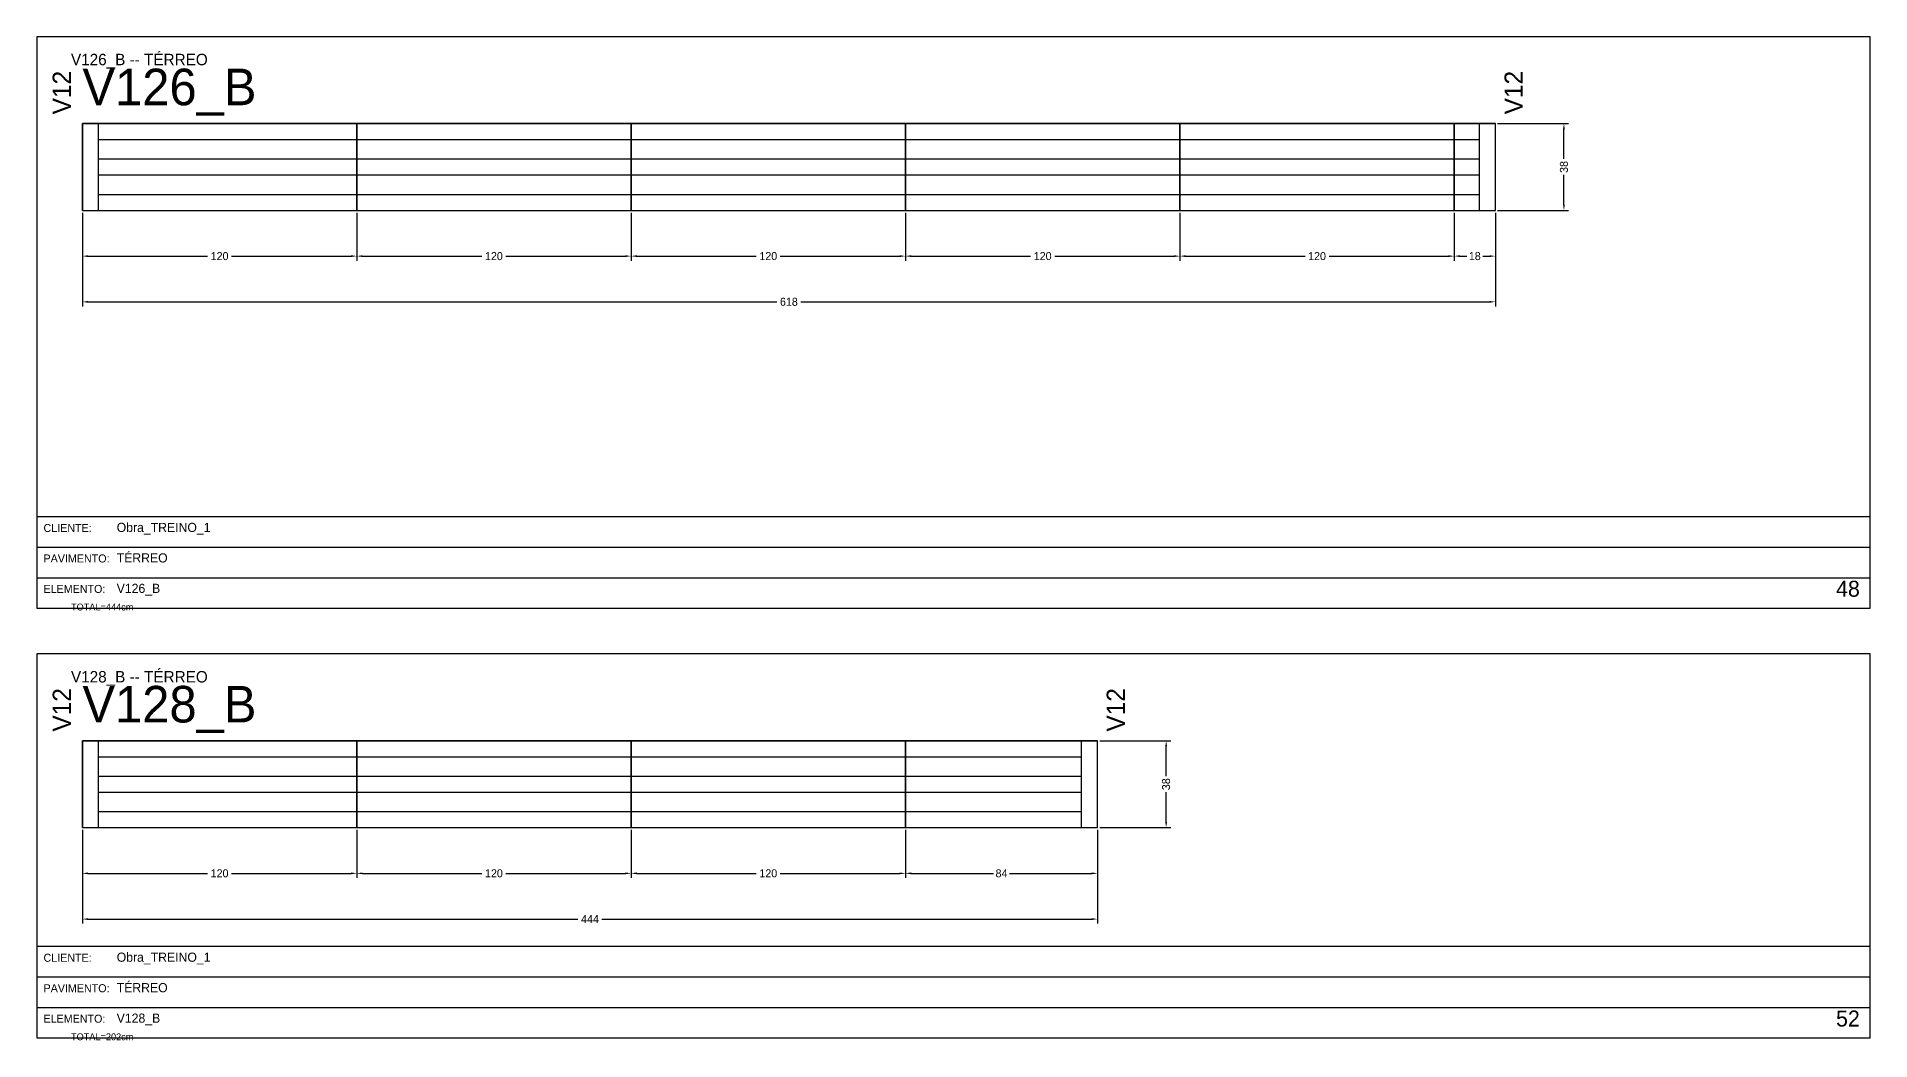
# Model space of a CAD drawing. Header units: metres. Extents: x 0 to 3268, y -4496 to 124.
# Drawn here: x 2466 to 3268, y -3611 to -3172 of the extents above; entities that cross this region are included whole.
import ezdxf

# ---------------------------------------------------------------- set-up
doc = ezdxf.new("R2010")
doc.units = ezdxf.units.M
for name, color, linetype in [('5', 5, 'Continuous'), ('BORDA_CELULA', 9, 'Continuous'), ('CARIMBO', 9, 'Continuous'), ('COTA', 241, 'Continuous'), ('NOMENCLATURA', 7, 'Continuous'), ('Painéis', 200, 'Continuous'), ('SARR_2.2x7', 40, 'Continuous')]:
    doc.layers.add(name, color=color, linetype=linetype)
doc.dimstyles.new('COTA', dxfattribs={"dimtxt": 3.5, "dimasz": 2.5, "dimexe": 2, "dimexo": 1, "dimgap": 0.9, "dimtad": 1, "dimdec": 0, "dimrnd": 1, "dimcen": 2.5, "dimclrd": 4, "dimclre": 4, "dimclrt": 4, "dimazin": 3, "dimtfac": 1, "dimtmove": 0, "dimatfit": 3})

# ---------------------------------------------------------------- blocks, each defined once
blk = doc.blocks.new('_CLOSEDFILLED')
at = {"color": 0, "linetype": 'BYBLOCK'}
blk.add_solid([(-1, 0.16), (0, 0), (-1, -0.16)], dxfattribs=at)
blk = doc.blocks.new('*D448')
at = {"color": 4}
for p, q in [((2486, -3249), (2486, -3270)), ((2606, -3249), (2606, -3270)), ((2488.5, -3268), (2540.75, -3268)), ((2551.25, -3268), (2603.5, -3268))]:
    blk.add_line(p, q, dxfattribs=at)
at = {"layer": 'Defpoints'}
for p in [(2486, -3248), (2606, -3248), (2486, -3268)]:
    blk.add_point(p, dxfattribs=at)
at = {"layer": 'COTA', "color": 4, "xscale": 2.5, "yscale": 2.5, "rotation": 180}
blk.add_blockref('_CLOSEDFILLED', (2486, -3268), dxfattribs=at)
at = {"layer": 'COTA', "color": 4, "xscale": 2.5, "yscale": 2.5}
blk.add_blockref('_CLOSEDFILLED', (2606, -3268), dxfattribs=at)
at = {"layer": 'COTA', "color": 4, "insert": (2546, -3268), "char_height": 3.5, "attachment_point": 5}
blk.add_mtext('120', dxfattribs=at)
blk = doc.blocks.new('*D449')
at = {"color": 4}
for p, q in [((2606, -3249), (2606, -3270)), ((2726, -3249), (2726, -3270)), ((2608.5, -3268), (2660.75, -3268)), ((2671.25, -3268), (2723.5, -3268))]:
    blk.add_line(p, q, dxfattribs=at)
at = {"layer": 'Defpoints'}
for p in [(2606, -3248), (2726, -3248), (2606, -3268)]:
    blk.add_point(p, dxfattribs=at)
at = {"layer": 'COTA', "color": 4, "xscale": 2.5, "yscale": 2.5, "rotation": 180}
blk.add_blockref('_CLOSEDFILLED', (2606, -3268), dxfattribs=at)
at = {"layer": 'COTA', "color": 4, "xscale": 2.5, "yscale": 2.5}
blk.add_blockref('_CLOSEDFILLED', (2726, -3268), dxfattribs=at)
at = {"layer": 'COTA', "color": 4, "insert": (2666, -3268), "char_height": 3.5, "attachment_point": 5}
blk.add_mtext('120', dxfattribs=at)
blk = doc.blocks.new('*D450')
at = {"color": 4}
for p, q in [((2726, -3249), (2726, -3270)), ((2846, -3249), (2846, -3270)), ((2728.5, -3268), (2780.75, -3268)), ((2791.25, -3268), (2843.5, -3268))]:
    blk.add_line(p, q, dxfattribs=at)
at = {"layer": 'Defpoints'}
for p in [(2726, -3248), (2846, -3248), (2726, -3268)]:
    blk.add_point(p, dxfattribs=at)
at = {"layer": 'COTA', "color": 4, "xscale": 2.5, "yscale": 2.5, "rotation": 180}
blk.add_blockref('_CLOSEDFILLED', (2726, -3268), dxfattribs=at)
at = {"layer": 'COTA', "color": 4, "xscale": 2.5, "yscale": 2.5}
blk.add_blockref('_CLOSEDFILLED', (2846, -3268), dxfattribs=at)
at = {"layer": 'COTA', "color": 4, "insert": (2786, -3268), "char_height": 3.5, "attachment_point": 5}
blk.add_mtext('120', dxfattribs=at)
blk = doc.blocks.new('*D451')
at = {"color": 4}
for p, q in [((2846, -3249), (2846, -3270)), ((2966, -3249), (2966, -3270)), ((2848.5, -3268), (2900.75, -3268)), ((2911.25, -3268), (2963.5, -3268))]:
    blk.add_line(p, q, dxfattribs=at)
at = {"layer": 'Defpoints'}
for p in [(2846, -3248), (2966, -3248), (2846, -3268)]:
    blk.add_point(p, dxfattribs=at)
at = {"layer": 'COTA', "color": 4, "xscale": 2.5, "yscale": 2.5, "rotation": 180}
blk.add_blockref('_CLOSEDFILLED', (2846, -3268), dxfattribs=at)
at = {"layer": 'COTA', "color": 4, "xscale": 2.5, "yscale": 2.5}
blk.add_blockref('_CLOSEDFILLED', (2966, -3268), dxfattribs=at)
at = {"layer": 'COTA', "color": 4, "insert": (2906, -3268), "char_height": 3.5, "attachment_point": 5}
blk.add_mtext('120', dxfattribs=at)
blk = doc.blocks.new('*D452')
at = {"color": 4}
for p, q in [((2966, -3249), (2966, -3270)), ((3086, -3249), (3086, -3270)), ((2968.5, -3268), (3020.75, -3268)), ((3031.25, -3268), (3083.5, -3268))]:
    blk.add_line(p, q, dxfattribs=at)
at = {"layer": 'Defpoints'}
for p in [(2966, -3248), (3086, -3248), (2966, -3268)]:
    blk.add_point(p, dxfattribs=at)
at = {"layer": 'COTA', "color": 4, "xscale": 2.5, "yscale": 2.5, "rotation": 180}
blk.add_blockref('_CLOSEDFILLED', (2966, -3268), dxfattribs=at)
at = {"layer": 'COTA', "color": 4, "xscale": 2.5, "yscale": 2.5}
blk.add_blockref('_CLOSEDFILLED', (3086, -3268), dxfattribs=at)
at = {"layer": 'COTA', "color": 4, "insert": (3026, -3268), "char_height": 3.5, "attachment_point": 5}
blk.add_mtext('120', dxfattribs=at)
blk = doc.blocks.new('*D453')
at = {"color": 4}
for p, q in [((3086, -3249), (3086, -3270)), ((3104, -3249), (3104, -3270)), ((3088.5, -3268), (3091.5, -3268)), ((3098.5, -3268), (3101.5, -3268))]:
    blk.add_line(p, q, dxfattribs=at)
at = {"layer": 'Defpoints'}
for p in [(3086, -3248), (3104, -3248), (3086, -3268)]:
    blk.add_point(p, dxfattribs=at)
at = {"layer": 'COTA', "color": 4, "xscale": 2.5, "yscale": 2.5, "rotation": 180}
blk.add_blockref('_CLOSEDFILLED', (3086, -3268), dxfattribs=at)
at = {"layer": 'COTA', "color": 4, "xscale": 2.5, "yscale": 2.5}
blk.add_blockref('_CLOSEDFILLED', (3104, -3268), dxfattribs=at)
at = {"layer": 'COTA', "color": 4, "insert": (3095, -3268), "char_height": 3.5, "attachment_point": 5}
blk.add_mtext('18', dxfattribs=at)
blk = doc.blocks.new('*D454')
at = {"color": 4}
for p, q in [((2486, -3249), (2486, -3290)), ((3104, -3249), (3104, -3290)), ((2488.5, -3288), (2789.75, -3288)), ((2800.25, -3288), (3101.5, -3288))]:
    blk.add_line(p, q, dxfattribs=at)
at = {"layer": 'Defpoints'}
for p in [(2486, -3248), (3104, -3248), (2486, -3288)]:
    blk.add_point(p, dxfattribs=at)
at = {"layer": 'COTA', "color": 4, "xscale": 2.5, "yscale": 2.5, "rotation": 180}
blk.add_blockref('_CLOSEDFILLED', (2486, -3288), dxfattribs=at)
at = {"layer": 'COTA', "color": 4, "xscale": 2.5, "yscale": 2.5}
blk.add_blockref('_CLOSEDFILLED', (3104, -3288), dxfattribs=at)
at = {"layer": 'COTA', "color": 4, "insert": (2795, -3288), "char_height": 3.5, "attachment_point": 5}
blk.add_mtext('618', dxfattribs=at)
blk = doc.blocks.new('*D455')
at = {"color": 4}
for p, q in [((3105, -3210), (3136, -3210)), ((3134, -3225.5), (3134, -3212.5)), ((3134, -3245.5), (3134, -3232.5)), ((3105, -3248), (3136, -3248))]:
    blk.add_line(p, q, dxfattribs=at)
at = {"layer": 'Defpoints'}
for p in [(3104, -3210), (3104, -3248), (3134, -3248)]:
    blk.add_point(p, dxfattribs=at)
at = {"layer": 'COTA', "color": 4, "xscale": 2.5, "yscale": 2.5}
for p, rotation in [((3134, -3210), 90), ((3134, -3248), 270)]:
    blk.add_blockref('_CLOSEDFILLED', p, dxfattribs=dict(at, rotation=rotation))
at = {"layer": 'COTA', "color": 4, "insert": (3134, -3229), "char_height": 3.5, "attachment_point": 5, "rotation": 90}
blk.add_mtext('38', dxfattribs=at)
blk = doc.blocks.new('*D456')
at = {"color": 4}
for p, q in [((3105, -3210), (3136, -3210)), ((3134, -3225.5), (3134, -3212.5)), ((3134, -3245.5), (3134, -3232.5)), ((3105, -3248), (3136, -3248))]:
    blk.add_line(p, q, dxfattribs=at)
at = {"layer": 'Defpoints'}
for p in [(3104, -3210), (3104, -3248), (3134, -3248)]:
    blk.add_point(p, dxfattribs=at)
at = {"layer": 'COTA', "color": 4, "xscale": 2.5, "yscale": 2.5}
for p, rotation in [((3134, -3210), 90), ((3134, -3248), 270)]:
    blk.add_blockref('_CLOSEDFILLED', p, dxfattribs=dict(at, rotation=rotation))
at = {"layer": 'COTA', "color": 4, "insert": (3134, -3229), "char_height": 3.5, "attachment_point": 5, "rotation": 90}
blk.add_mtext('38', dxfattribs=at)
blk = doc.blocks.new('*D457')
at = {"color": 4}
for p, q in [((3105, -3210), (3136, -3210)), ((3134, -3225.5), (3134, -3212.5)), ((3134, -3245.5), (3134, -3232.5)), ((3105, -3248), (3136, -3248))]:
    blk.add_line(p, q, dxfattribs=at)
at = {"layer": 'Defpoints'}
for p in [(3104, -3210), (3104, -3248), (3134, -3248)]:
    blk.add_point(p, dxfattribs=at)
at = {"layer": 'COTA', "color": 4, "xscale": 2.5, "yscale": 2.5}
for p, rotation in [((3134, -3210), 90), ((3134, -3248), 270)]:
    blk.add_blockref('_CLOSEDFILLED', p, dxfattribs=dict(at, rotation=rotation))
at = {"layer": 'COTA', "color": 4, "insert": (3134, -3229), "char_height": 3.5, "attachment_point": 5, "rotation": 90}
blk.add_mtext('38', dxfattribs=at)
blk = doc.blocks.new('*D458')
at = {"color": 4}
for p, q in [((3105, -3210), (3136, -3210)), ((3134, -3225.5), (3134, -3212.5)), ((3134, -3245.5), (3134, -3232.5)), ((3105, -3248), (3136, -3248))]:
    blk.add_line(p, q, dxfattribs=at)
at = {"layer": 'Defpoints'}
for p in [(3104, -3210), (3104, -3248), (3134, -3248)]:
    blk.add_point(p, dxfattribs=at)
at = {"layer": 'COTA', "color": 4, "xscale": 2.5, "yscale": 2.5}
for p, rotation in [((3134, -3210), 90), ((3134, -3248), 270)]:
    blk.add_blockref('_CLOSEDFILLED', p, dxfattribs=dict(at, rotation=rotation))
at = {"layer": 'COTA', "color": 4, "insert": (3134, -3229), "char_height": 3.5, "attachment_point": 5, "rotation": 90}
blk.add_mtext('38', dxfattribs=at)
blk = doc.blocks.new('*D459')
at = {"color": 4}
for p, q in [((3105, -3210), (3136, -3210)), ((3134, -3225.5), (3134, -3212.5)), ((3134, -3245.5), (3134, -3232.5)), ((3105, -3248), (3136, -3248))]:
    blk.add_line(p, q, dxfattribs=at)
at = {"layer": 'Defpoints'}
for p in [(3104, -3210), (3104, -3248), (3134, -3248)]:
    blk.add_point(p, dxfattribs=at)
at = {"layer": 'COTA', "color": 4, "xscale": 2.5, "yscale": 2.5}
for p, rotation in [((3134, -3210), 90), ((3134, -3248), 270)]:
    blk.add_blockref('_CLOSEDFILLED', p, dxfattribs=dict(at, rotation=rotation))
at = {"layer": 'COTA', "color": 4, "insert": (3134, -3229), "char_height": 3.5, "attachment_point": 5, "rotation": 90}
blk.add_mtext('38', dxfattribs=at)
blk = doc.blocks.new('*D460')
at = {"color": 4}
for p, q in [((3105, -3210), (3136, -3210)), ((3134, -3225.5), (3134, -3212.5)), ((3134, -3245.5), (3134, -3232.5)), ((3105, -3248), (3136, -3248))]:
    blk.add_line(p, q, dxfattribs=at)
at = {"layer": 'Defpoints'}
for p in [(3104, -3210), (3104, -3248), (3134, -3248)]:
    blk.add_point(p, dxfattribs=at)
at = {"layer": 'COTA', "color": 4, "xscale": 2.5, "yscale": 2.5}
for p, rotation in [((3134, -3210), 90), ((3134, -3248), 270)]:
    blk.add_blockref('_CLOSEDFILLED', p, dxfattribs=dict(at, rotation=rotation))
at = {"layer": 'COTA', "color": 4, "insert": (3134, -3229), "char_height": 3.5, "attachment_point": 5, "rotation": 90}
blk.add_mtext('38', dxfattribs=at)
blk = doc.blocks.new('*D488')
at = {"color": 4}
for p, q in [((2486, -3519), (2486, -3540)), ((2606, -3519), (2606, -3540)), ((2488.5, -3538), (2540.75, -3538)), ((2551.25, -3538), (2603.5, -3538))]:
    blk.add_line(p, q, dxfattribs=at)
at = {"layer": 'Defpoints'}
for p in [(2486, -3518), (2606, -3518), (2486, -3538)]:
    blk.add_point(p, dxfattribs=at)
at = {"layer": 'COTA', "color": 4, "xscale": 2.5, "yscale": 2.5, "rotation": 180}
blk.add_blockref('_CLOSEDFILLED', (2486, -3538), dxfattribs=at)
at = {"layer": 'COTA', "color": 4, "xscale": 2.5, "yscale": 2.5}
blk.add_blockref('_CLOSEDFILLED', (2606, -3538), dxfattribs=at)
at = {"layer": 'COTA', "color": 4, "insert": (2546, -3538), "char_height": 3.5, "attachment_point": 5}
blk.add_mtext('120', dxfattribs=at)
blk = doc.blocks.new('*D489')
at = {"color": 4}
for p, q in [((2606, -3519), (2606, -3540)), ((2726, -3519), (2726, -3540)), ((2608.5, -3538), (2660.75, -3538)), ((2671.25, -3538), (2723.5, -3538))]:
    blk.add_line(p, q, dxfattribs=at)
at = {"layer": 'Defpoints'}
for p in [(2606, -3518), (2726, -3518), (2606, -3538)]:
    blk.add_point(p, dxfattribs=at)
at = {"layer": 'COTA', "color": 4, "xscale": 2.5, "yscale": 2.5, "rotation": 180}
blk.add_blockref('_CLOSEDFILLED', (2606, -3538), dxfattribs=at)
at = {"layer": 'COTA', "color": 4, "xscale": 2.5, "yscale": 2.5}
blk.add_blockref('_CLOSEDFILLED', (2726, -3538), dxfattribs=at)
at = {"layer": 'COTA', "color": 4, "insert": (2666, -3538), "char_height": 3.5, "attachment_point": 5}
blk.add_mtext('120', dxfattribs=at)
blk = doc.blocks.new('*D490')
at = {"color": 4}
for p, q in [((2726, -3519), (2726, -3540)), ((2846, -3519), (2846, -3540)), ((2728.5, -3538), (2780.75, -3538)), ((2791.25, -3538), (2843.5, -3538))]:
    blk.add_line(p, q, dxfattribs=at)
at = {"layer": 'Defpoints'}
for p in [(2726, -3518), (2846, -3518), (2726, -3538)]:
    blk.add_point(p, dxfattribs=at)
at = {"layer": 'COTA', "color": 4, "xscale": 2.5, "yscale": 2.5, "rotation": 180}
blk.add_blockref('_CLOSEDFILLED', (2726, -3538), dxfattribs=at)
at = {"layer": 'COTA', "color": 4, "xscale": 2.5, "yscale": 2.5}
blk.add_blockref('_CLOSEDFILLED', (2846, -3538), dxfattribs=at)
at = {"layer": 'COTA', "color": 4, "insert": (2786, -3538), "char_height": 3.5, "attachment_point": 5}
blk.add_mtext('120', dxfattribs=at)
blk = doc.blocks.new('*D491')
at = {"color": 4}
for p, q in [((2846, -3519), (2846, -3540)), ((2930, -3519), (2930, -3540)), ((2848.5, -3538), (2884.5, -3538)), ((2891.5, -3538), (2927.5, -3538))]:
    blk.add_line(p, q, dxfattribs=at)
at = {"layer": 'Defpoints'}
for p in [(2846, -3518), (2930, -3518), (2846, -3538)]:
    blk.add_point(p, dxfattribs=at)
at = {"layer": 'COTA', "color": 4, "xscale": 2.5, "yscale": 2.5, "rotation": 180}
blk.add_blockref('_CLOSEDFILLED', (2846, -3538), dxfattribs=at)
at = {"layer": 'COTA', "color": 4, "xscale": 2.5, "yscale": 2.5}
blk.add_blockref('_CLOSEDFILLED', (2930, -3538), dxfattribs=at)
at = {"layer": 'COTA', "color": 4, "insert": (2888, -3538), "char_height": 3.5, "attachment_point": 5}
blk.add_mtext('84', dxfattribs=at)
blk = doc.blocks.new('*D492')
at = {"color": 4}
for p, q in [((2486, -3519), (2486, -3560)), ((2930, -3519), (2930, -3560)), ((2488.5, -3558), (2702.75, -3558)), ((2713.25, -3558), (2927.5, -3558))]:
    blk.add_line(p, q, dxfattribs=at)
at = {"layer": 'Defpoints'}
for p in [(2486, -3518), (2930, -3518), (2486, -3558)]:
    blk.add_point(p, dxfattribs=at)
at = {"layer": 'COTA', "color": 4, "xscale": 2.5, "yscale": 2.5, "rotation": 180}
blk.add_blockref('_CLOSEDFILLED', (2486, -3558), dxfattribs=at)
at = {"layer": 'COTA', "color": 4, "xscale": 2.5, "yscale": 2.5}
blk.add_blockref('_CLOSEDFILLED', (2930, -3558), dxfattribs=at)
at = {"layer": 'COTA', "color": 4, "insert": (2708, -3558), "char_height": 3.5, "attachment_point": 5}
blk.add_mtext('444', dxfattribs=at)
blk = doc.blocks.new('*D493')
at = {"color": 4}
for p, q in [((2931, -3480), (2962, -3480)), ((2960, -3495.5), (2960, -3482.5)), ((2960, -3515.5), (2960, -3502.5)), ((2931, -3518), (2962, -3518))]:
    blk.add_line(p, q, dxfattribs=at)
at = {"layer": 'Defpoints'}
for p in [(2930, -3480), (2930, -3518), (2960, -3518)]:
    blk.add_point(p, dxfattribs=at)
at = {"layer": 'COTA', "color": 4, "xscale": 2.5, "yscale": 2.5}
for p, rotation in [((2960, -3480), 90), ((2960, -3518), 270)]:
    blk.add_blockref('_CLOSEDFILLED', p, dxfattribs=dict(at, rotation=rotation))
at = {"layer": 'COTA', "color": 4, "insert": (2960, -3499), "char_height": 3.5, "attachment_point": 5, "rotation": 90}
blk.add_mtext('38', dxfattribs=at)
blk = doc.blocks.new('*D494')
at = {"color": 4}
for p, q in [((2931, -3480), (2962, -3480)), ((2960, -3495.5), (2960, -3482.5)), ((2960, -3515.5), (2960, -3502.5)), ((2931, -3518), (2962, -3518))]:
    blk.add_line(p, q, dxfattribs=at)
at = {"layer": 'Defpoints'}
for p in [(2930, -3480), (2930, -3518), (2960, -3518)]:
    blk.add_point(p, dxfattribs=at)
at = {"layer": 'COTA', "color": 4, "xscale": 2.5, "yscale": 2.5}
for p, rotation in [((2960, -3480), 90), ((2960, -3518), 270)]:
    blk.add_blockref('_CLOSEDFILLED', p, dxfattribs=dict(at, rotation=rotation))
at = {"layer": 'COTA', "color": 4, "insert": (2960, -3499), "char_height": 3.5, "attachment_point": 5, "rotation": 90}
blk.add_mtext('38', dxfattribs=at)
blk = doc.blocks.new('*D495')
at = {"color": 4}
for p, q in [((2931, -3480), (2962, -3480)), ((2960, -3495.5), (2960, -3482.5)), ((2960, -3515.5), (2960, -3502.5)), ((2931, -3518), (2962, -3518))]:
    blk.add_line(p, q, dxfattribs=at)
at = {"layer": 'Defpoints'}
for p in [(2930, -3480), (2930, -3518), (2960, -3518)]:
    blk.add_point(p, dxfattribs=at)
at = {"layer": 'COTA', "color": 4, "xscale": 2.5, "yscale": 2.5}
for p, rotation in [((2960, -3480), 90), ((2960, -3518), 270)]:
    blk.add_blockref('_CLOSEDFILLED', p, dxfattribs=dict(at, rotation=rotation))
at = {"layer": 'COTA', "color": 4, "insert": (2960, -3499), "char_height": 3.5, "attachment_point": 5, "rotation": 90}
blk.add_mtext('38', dxfattribs=at)
blk = doc.blocks.new('*D496')
at = {"color": 4}
for p, q in [((2931, -3480), (2962, -3480)), ((2960, -3495.5), (2960, -3482.5)), ((2960, -3515.5), (2960, -3502.5)), ((2931, -3518), (2962, -3518))]:
    blk.add_line(p, q, dxfattribs=at)
at = {"layer": 'Defpoints'}
for p in [(2930, -3480), (2930, -3518), (2960, -3518)]:
    blk.add_point(p, dxfattribs=at)
at = {"layer": 'COTA', "color": 4, "xscale": 2.5, "yscale": 2.5}
for p, rotation in [((2960, -3480), 90), ((2960, -3518), 270)]:
    blk.add_blockref('_CLOSEDFILLED', p, dxfattribs=dict(at, rotation=rotation))
at = {"layer": 'COTA', "color": 4, "insert": (2960, -3499), "char_height": 3.5, "attachment_point": 5, "rotation": 90}
blk.add_mtext('38', dxfattribs=at)

msp = doc.modelspace()

# ---------------------------------------------------------------- linework, layer by layer
at = {"layer": 'BORDA_CELULA'}
for points in [[(2466, -3422), (3268, -3422), (3268, -3172), (2466, -3172)], [(2466, -3422), (3268, -3422), (3268, -3382), (2466, -3382)], [(2466, -3610), (3268, -3610), (3268, -3442), (2466, -3442)], [(2466, -3610), (3268, -3610), (3268, -3570), (2466, -3570)]]:
    msp.add_lwpolyline(points, close=True, dxfattribs=at)
at = {"layer": 'CARIMBO'}
for p, q in [((2466, -3395.33), (3268, -3395.33)), ((2466, -3408.67), (3268, -3408.67)), ((2466, -3422), (3268, -3422)), ((2466, -3583.33), (3268, -3583.33)), ((2466, -3596.67), (3268, -3596.67)), ((2466, -3610), (3268, -3610))]:
    msp.add_line(p, q, dxfattribs=at)
at = {"layer": 'Painéis'}
for points in [[(2486, -3248), (2486, -3210)], [(2486, -3210), (2606, -3210)], [(2486, -3248), (2606, -3248), (2606, -3210), (2486, -3210), (2486, -3248)], [(2606, -3248), (2606, -3210)], [(2606, -3210), (2726, -3210)], [(2606, -3248), (2726, -3248), (2726, -3210), (2606, -3210), (2606, -3248)], [(2726, -3248), (2726, -3210)], [(2726, -3210), (2846, -3210)], [(2726, -3248), (2846, -3248), (2846, -3210), (2726, -3210), (2726, -3248)], [(2846, -3248), (2846, -3210)], [(2846, -3210), (2966, -3210)], [(2846, -3248), (2966, -3248), (2966, -3210), (2846, -3210), (2846, -3248)], [(2966, -3248), (2966, -3210)], [(2966, -3210), (3086, -3210)], [(2966, -3248), (3086, -3248), (3086, -3210), (2966, -3210), (2966, -3248)], [(3086, -3248), (3086, -3210)], [(3086, -3210), (3104, -3210)], [(3086, -3248), (3104, -3248), (3104, -3210), (3086, -3210), (3086, -3248)], [(3104, -3248), (3104, -3210)], [(2486, -3248), (2606, -3248)], [(2606, -3248), (2726, -3248)], [(2726, -3248), (2846, -3248)], [(2846, -3248), (2966, -3248)], [(2966, -3248), (3086, -3248)], [(3086, -3248), (3104, -3248)], [(2486, -3518), (2486, -3480)], [(2486, -3480), (2606, -3480)], [(2486, -3518), (2606, -3518), (2606, -3480), (2486, -3480), (2486, -3518)], [(2606, -3518), (2606, -3480)], [(2606, -3480), (2726, -3480)], [(2606, -3518), (2726, -3518), (2726, -3480), (2606, -3480), (2606, -3518)], [(2726, -3518), (2726, -3480)], [(2726, -3480), (2846, -3480)], [(2726, -3518), (2846, -3518), (2846, -3480), (2726, -3480), (2726, -3518)], [(2846, -3518), (2846, -3480)], [(2846, -3480), (2930, -3480)], [(2846, -3518), (2930, -3518), (2930, -3480), (2846, -3480), (2846, -3518)], [(2930, -3518), (2930, -3480)], [(2486, -3518), (2606, -3518)], [(2606, -3518), (2726, -3518)], [(2726, -3518), (2846, -3518)], [(2846, -3518), (2930, -3518)]]:
    msp.add_lwpolyline(points, dxfattribs=at)
at = {"layer": 'SARR_2.2x7'}
for points in [[(2493, -3248), (2493, -3210)], [(3097, -3248), (3097, -3210)], [(2493, -3217), (2606, -3217)], [(2606, -3217), (2726, -3217)], [(2726, -3217), (2846, -3217)], [(2846, -3217), (2966, -3217)], [(2966, -3217), (3086, -3217)], [(3086, -3217), (3097, -3217)], [(2493, -3225.5), (2606, -3225.5)], [(2606, -3225.5), (2726, -3225.5)], [(2726, -3225.5), (2846, -3225.5)], [(2846, -3225.5), (2966, -3225.5)], [(2966, -3225.5), (3086, -3225.5)], [(3086, -3225.5), (3097, -3225.5)], [(2493, -3232.5), (2606, -3232.5)], [(2606, -3232.5), (2726, -3232.5)], [(2726, -3232.5), (2846, -3232.5)], [(2846, -3232.5), (2966, -3232.5)], [(2966, -3232.5), (3086, -3232.5)], [(3086, -3232.5), (3097, -3232.5)], [(2493, -3241), (2606, -3241)], [(2606, -3241), (2726, -3241)], [(2726, -3241), (2846, -3241)], [(2846, -3241), (2966, -3241)], [(2966, -3241), (3086, -3241)], [(3086, -3241), (3097, -3241)], [(2493, -3518), (2493, -3480)], [(2923, -3518), (2923, -3480)], [(2493, -3487), (2606, -3487)], [(2606, -3487), (2726, -3487)], [(2726, -3487), (2846, -3487)], [(2846, -3487), (2923, -3487)], [(2493, -3495.5), (2606, -3495.5)], [(2606, -3495.5), (2726, -3495.5)], [(2726, -3495.5), (2846, -3495.5)], [(2846, -3495.5), (2923, -3495.5)], [(2493, -3502.5), (2606, -3502.5)], [(2606, -3502.5), (2726, -3502.5)], [(2726, -3502.5), (2846, -3502.5)], [(2846, -3502.5), (2923, -3502.5)], [(2493, -3511), (2606, -3511)], [(2606, -3511), (2726, -3511)], [(2726, -3511), (2846, -3511)], [(2846, -3511), (2923, -3511)]]:
    msp.add_lwpolyline(points, dxfattribs=at)

# ---------------------------------------------------------------- texts
at = {"layer": '5'}
for p in [(2481, -3206), (3116, -3206), (2481, -3476), (2942, -3476)]:
    msp.add_text('V12', height=8, rotation=90, dxfattribs=at).set_placement(p)
at = {"layer": 'CARIMBO', "color": 9}
for s, p in [('CLIENTE:', (2469, -3388.67)), ('PAVIMENTO:', (2469, -3402)), ('ELEMENTO:', (2469, -3415.33)), ('CLIENTE:', (2469, -3576.67)), ('PAVIMENTO:', (2469, -3590)), ('ELEMENTO:', (2469, -3603.33))]:
    msp.add_text(s, height=3.5, dxfattribs=at).set_placement(p)
at = {"layer": 'CARIMBO', "color": 2}
for s, p in [('Obra_TREINO_1', (2501, -3388.67)), ('TÉRREO', (2501, -3402)), ('V126_B', (2501, -3415.33)), ('Obra_TREINO_1', (2501, -3576.67)), ('TÉRREO', (2501, -3590)), ('V128_B', (2501, -3603.33))]:
    msp.add_text(s, height=4, dxfattribs=at).set_placement(p)
at = {"layer": 'CARIMBO', "color": 3}
for s, p in [('48', (3253, -3417)), ('52', (3253, -3605))]:
    msp.add_text(s, height=7, dxfattribs=at).set_placement(p)
at = {"layer": 'COTA'}
for s, p in [('TOTAL=444cm', (2481, -3423)), ('TOTAL=202cm', (2481, -3611))]:
    msp.add_text(s, height=3, dxfattribs=at).set_placement(p)
at = {"layer": 'NOMENCLATURA'}
for s, height, p in [('V126_B -- TÉRREO', 5, (2481, -3184.5)), ('V126_B', 16, (2486, -3202)), ('V128_B -- TÉRREO', 5, (2481, -3454.5)), ('V128_B', 16, (2486, -3472))]:
    msp.add_text(s, height=height, dxfattribs=at).set_placement(p)

# ---------------------------------------------------------------- dimensions: what is measured, and where the dimension line sits
at = {"layer": 'COTA'}
for base, p1, p2, picture, middle in [((3134, -3248), (3104, -3248), (3104, -3210), '*D455', (3134, -3229)), ((3134, -3248), (3104, -3248), (3104, -3210), '*D456', (3134, -3229)), ((3134, -3248), (3104, -3248), (3104, -3210), '*D457', (3134, -3229)), ((3134, -3248), (3104, -3248), (3104, -3210), '*D458', (3134, -3229)), ((3134, -3248), (3104, -3248), (3104, -3210), '*D459', (3134, -3229)), ((3134, -3248), (3104, -3248), (3104, -3210), '*D460', (3134, -3229)), ((2960, -3518), (2930, -3518), (2930, -3480), '*D493', (2960, -3499)), ((2960, -3518), (2930, -3518), (2930, -3480), '*D494', (2960, -3499)), ((2960, -3518), (2930, -3518), (2930, -3480), '*D495', (2960, -3499)), ((2960, -3518), (2930, -3518), (2930, -3480), '*D496', (2960, -3499))]:
    dim = msp.add_linear_dim(base=base, p1=p1, p2=p2, angle=90, dimstyle='COTA', dxfattribs=at)
    dim.commit()
    dim.dimension.update_dxf_attribs({"geometry": picture, "text_midpoint": middle})
for base, p1, p2, picture, middle in [((2486, -3268), (2486, -3248), (2606, -3248), '*D448', (2546, -3268)), ((2486, -3288), (2486, -3248), (3104, -3248), '*D454', (2795, -3288)), ((2606, -3268), (2606, -3248), (2726, -3248), '*D449', (2666, -3268)), ((2726, -3268), (2726, -3248), (2846, -3248), '*D450', (2786, -3268)), ((2846, -3268), (2846, -3248), (2966, -3248), '*D451', (2906, -3268)), ((2966, -3268), (2966, -3248), (3086, -3248), '*D452', (3026, -3268)), ((3086, -3268), (3086, -3248), (3104, -3248), '*D453', (3095, -3268)), ((2486, -3538), (2486, -3518), (2606, -3518), '*D488', (2546, -3538)), ((2486, -3558), (2486, -3518), (2930, -3518), '*D492', (2708, -3558)), ((2606, -3538), (2606, -3518), (2726, -3518), '*D489', (2666, -3538)), ((2726, -3538), (2726, -3518), (2846, -3518), '*D490', (2786, -3538)), ((2846, -3538), (2846, -3518), (2930, -3518), '*D491', (2888, -3538))]:
    dim = msp.add_linear_dim(base=base, p1=p1, p2=p2, dimstyle='COTA', dxfattribs=at)
    dim.commit()
    dim.dimension.update_dxf_attribs({"geometry": picture, "text_midpoint": middle})

doc.saveas('drawing.dxf')
